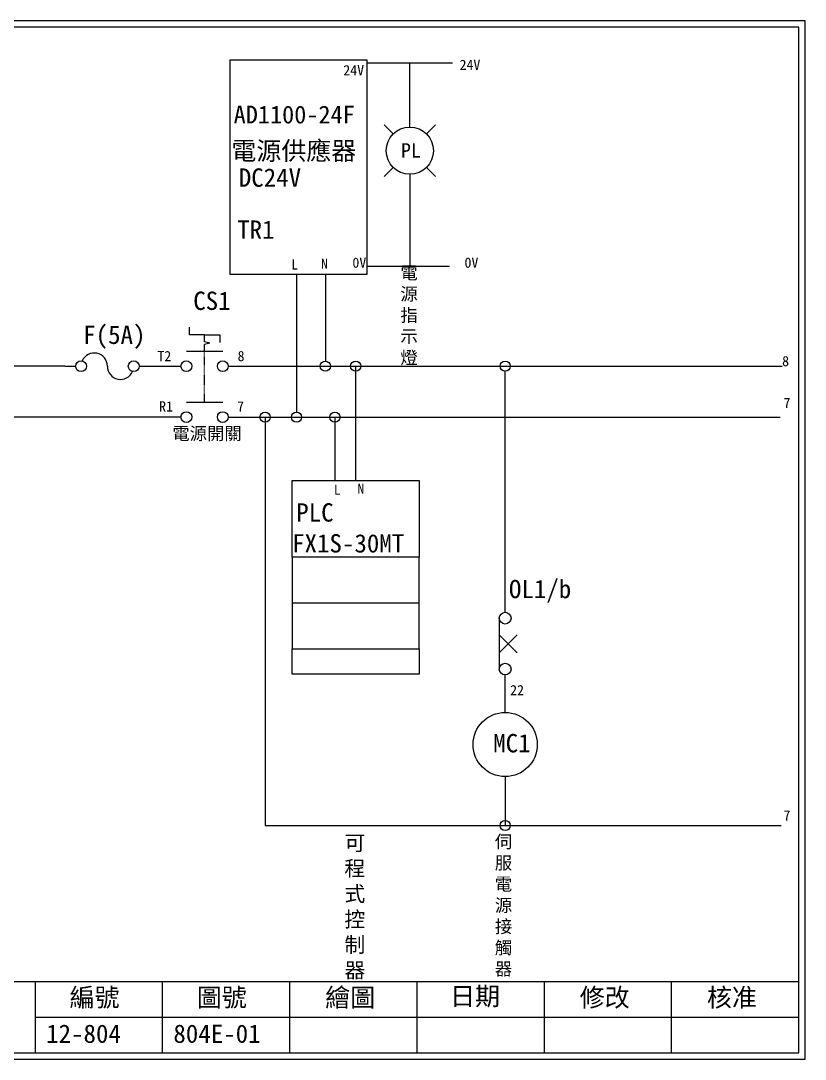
# Model space of a CAD drawing. Extents: x 10 to 297, y 3 to 207.
# Drawn here: x 142.9 to 297, y 3 to 207 of the extents above; entities that cross this region are included whole.
import ezdxf
from ezdxf.enums import TextEntityAlignment as Align

# ---------------------------------------------------------------- set-up
doc = ezdxf.new("R2010")
doc.units = 0
doc.linetypes.add('DASHED', pattern=[0.2, 0.1, -0.1])
doc.layers.get('0').update_dxf_attribs({"linetype": 'CONTINUOUS'})
for name, color, linetype in [('7', 7, 'CONTINUOUS'), ('圖框層', 7, 'CONTINUOUS'), ('標尺寸層', 3, 'CONTINUOUS')]:
    doc.layers.add(name, color=color, linetype=linetype)
doc.styles.add('CNS', font='romanc.shx', dxfattribs={"bigfont": 'chineset.shx'})
doc.styles.add('STSL', font='KAIU.TTF')

# ---------------------------------------------------------------- blocks, each defined once
blk = doc.blocks.new('FUSE')
at = {"color": 7}
for p, q in [((0, 0), (2.14, 0)), ((14.64, 0), (16.78, 0))]:
    blk.add_line(p, q, dxfattribs=at)
for centre in [(3.21, 0), (13.56, 0)]:
    blk.add_circle(centre, 1.07)
for centre, start, end in [((5.8, 0), 0, 156.116), ((10.98, 0), 180, 336.116)]:
    blk.add_arc(centre, 2.59, start, end, dxfattribs=at)

msp = doc.modelspace()

# ---------------------------------------------------------------- linework, layer by layer
for p, q in [((210.94, 199.2), (183.94, 199.2)), ((183.94, 199.2), (183.94, 157.2)), ((210.94, 157.2), (210.94, 199.2)), ((227.7, 198.67), (210.94, 198.67)), ((219.32, 189.99), (219.32, 198.67)), ((219.32, 186.09), (219.32, 189.99)), ((216.04, 184.73), (214.28, 186.5)), ((222.61, 184.73), (224.37, 186.5)), ((216.04, 178.17), (214.28, 176.4)), ((222.61, 178.17), (224.37, 176.4)), ((219.32, 176.81), (219.32, 172.86)), ((219.32, 172.86), (219.32, 158.72)), ((183.94, 157.2), (206.94, 157.2)), ((197.05, 157.2), (197.05, 130.12)), ((202.72, 157.2), (202.72, 140.12)), ((206.94, 157.2), (210.94, 157.2)), ((227.12, 158.72), (210.94, 158.72)), ((176, 145.27), (176, 146.77)), ((179, 145.27), (176, 145.27)), ((179, 145.27), (182, 145.27)), ((182, 145.27), (182, 143.77)), ((180, 143.67), (179, 143.93)), ((180, 143.67), (179, 143.4)), ((151.51, 139.12), (42.17, 139.12)), ((168.29, 139.12), (174.36, 139.12)), ((183.64, 139.12), (292.46, 139.12)), ((208.68, 116.64), (208.68, 139.12)), ((238.05, 90.78), (238.05, 138.12)), ((174.36, 129.12), (22.17, 129.12)), ((183.64, 129.12), (292.09, 129.12)), ((196.18, 116.64), (221.18, 116.64)), ((196.18, 101.64), (196.18, 116.64)), ((221.18, 116.64), (221.18, 101.64)), ((221.18, 101.64), (196.18, 101.64)), ((196.18, 101.64), (196.18, 92.64)), ((221.18, 92.64), (221.18, 101.64)), ((196.18, 92.64), (221.18, 92.64)), ((196.18, 92.64), (196.18, 83.64)), ((221.18, 83.64), (221.18, 92.64)), ((236.9, 89.63), (236.9, 79.63)), ((236.84, 82.84), (240.38, 86.38)), ((238.61, 84.61), (236.84, 86.38)), ((196.18, 78.64), (196.18, 83.64)), ((196.18, 83.64), (221.18, 83.64)), ((221.18, 83.64), (221.18, 78.64)), ((238.61, 84.61), (240.38, 82.84)), ((221.18, 78.64), (196.18, 78.64)), ((238.05, 71.11), (238.05, 78.48)), ((238.05, 58.51), (238.05, 48.91)), ((190.87, 48.91), (292.28, 48.91))]:
    msp.add_line(p, q)
for centre, radius in [((219.32, 181.45), 4.64), ((202.72, 139.12), 1), ((190.87, 129.12), 1), ((197.05, 129.12), 1), ((238.05, 64.81), 6.3)]:
    msp.add_circle(centre, radius)
at = {"layer": '7'}
for p, q in [((179, 143.93), (179, 145.27)), ((179, 142.06), (179, 143.4)), ((175.43, 142.06), (182.57, 142.06)), ((175.43, 132.06), (182.57, 132.06))]:
    msp.add_line(p, q, dxfattribs=at)
at = {"layer": '7', "linetype": 'DASHED'}
msp.add_line((179, 132.06), (179, 142.06), dxfattribs=at)
at = {"layer": '7'}
for centre in [(175.43, 139.12), (182.57, 139.12), (175.43, 129.12), (182.57, 129.12)]:
    msp.add_circle(centre, 1.07, dxfattribs=at)
at = {"layer": '圖框層', "color": 7}
for p, q in [((297, 206.97), (10, 206.97)), ((297, 3), (297, 206.97)), ((295.75, 205.72), (11.25, 205.72)), ((295.75, 4.25), (295.75, 205.72)), ((11.25, 18.25), (295.75, 18.25)), ((145.75, 4.25), (145.75, 18.25)), ((170.75, 4.25), (170.75, 18.25)), ((195.75, 4.25), (195.75, 18.25)), ((220.75, 4.25), (220.75, 18.25)), ((245.75, 4.25), (245.75, 18.25)), ((270.75, 4.25), (270.75, 18.25)), ((145.75, 11.25), (295.75, 11.25)), ((11.25, 4.25), (295.75, 4.25)), ((10, 3), (297, 3))]:
    msp.add_line(p, q, dxfattribs=at)
at = {"layer": '標尺寸層', "color": 7}
for p, q in [((190.87, 129.12), (190.87, 48.91)), ((204.61, 129.15), (204.61, 116.64))]:
    msp.add_line(p, q, dxfattribs=at)
for centre, radius in [((208.68, 139.12), 1), ((238.05, 139.12), 1), ((204.61, 129.12), 1), ((238.05, 89.63), 1.15), ((238.05, 79.63), 1.15), ((238.05, 48.91), 1)]:
    msp.add_circle(centre, radius, dxfattribs=at)

# ---------------------------------------------------------------- block references
at = {"color": 7}
msp.add_blockref('FUSE', (151.51, 139.12), dxfattribs=at)

# ---------------------------------------------------------------- texts
msp.add_text('PL', height=2.856, dxfattribs=at).set_placement((219.53, 181.5), align=Align.MIDDLE_CENTER)
at = {"layer": '圖框層', "color": 4, "style": 'STSL'}
for s, height, p in [('24V', 2, (206.25, 196.26)), ('24V', 2, (229.09, 197.32)), ('AD1100-24F', 3.5, (184.7, 186.8)), ('電源供應器', 3.6, (184.25, 179.63)), ('DC24V', 3.6, (185.71, 174.37)), ('TR1', 3.6, (185.39, 164.14)), ('L', 2, (196.01, 158.11)), ('N', 2, (201.87, 158.26)), ('0V', 2, (208.04, 158.46)), ('0V', 2, (230.06, 158.46)), ('CS1', 3.6, (176.76, 150.17)), ('F(5A)', 3.6, (155.14, 143.49)), ('T2', 2, (169.73, 140.11)), ('8', 2, (185.48, 140.11)), ('8', 2, (292.46, 139.12)), ('7', 2, (292.73, 130.9)), ('R1', 2, (170.06, 130.22)), ('7', 2, (185.39, 130.22)), ('L', 2, (204.38, 113.88)), ('N', 2, (209.02, 114.06)), ('PLC', 3.6, (197, 108.6)), ('FX1S-30MT', 3.6, (196.18, 102.53)), ('OL1/b', 3.6, (238.79, 93.56)), ('22', 2, (239.03, 74.5)), ('MC1', 3.6, (235.7, 63.28)), ('7', 2, (292.73, 49.87)), ('編號', 3.6, (152.47, 13.34)), ('圖號', 3.6, (177.47, 13.34)), ('繪圖', 3.6, (202.69, 13.34)), ('日期', 3.6, (227.22, 13.59)), ('修改', 3.6, (252.69, 13.34)), ('核准', 3.6, (277.69, 13.34)), ('12-804', 3.6, (147.86, 6.22)), ('804E-01', 3.6, (172.86, 6.22))]:
    msp.add_text(s, height=height, dxfattribs=at).set_placement(p)
at = {"layer": '標尺寸層', "color": 7, "attachment_point": 1, "style": 'CNS'}
for s, insert, char_height, width in [('{\\fDFKai-SB|b0|i0|c136|p65;電\\P源指示燈}', (217.46, 158.72), 2.5, 4.1392), ('{\\fDFKai-SB|b0|i0|c136|p65;電源開關}', (172.65, 127.16), 2.5, 14.0847), ('{\\fDFKai-SB|b0|i0|c136|p65;可程式控制器}', (206.47, 46.99), 3, 5.4243), ('{\\fDFKai-SB|b0|i0|c136|p65;伺服電源接觸器}', (236.02, 46.99), 2.5, 5.4243)]:
    msp.add_mtext(s, dxfattribs=dict(at, insert=insert, char_height=char_height, width=width))

doc.saveas('drawing.dxf')
